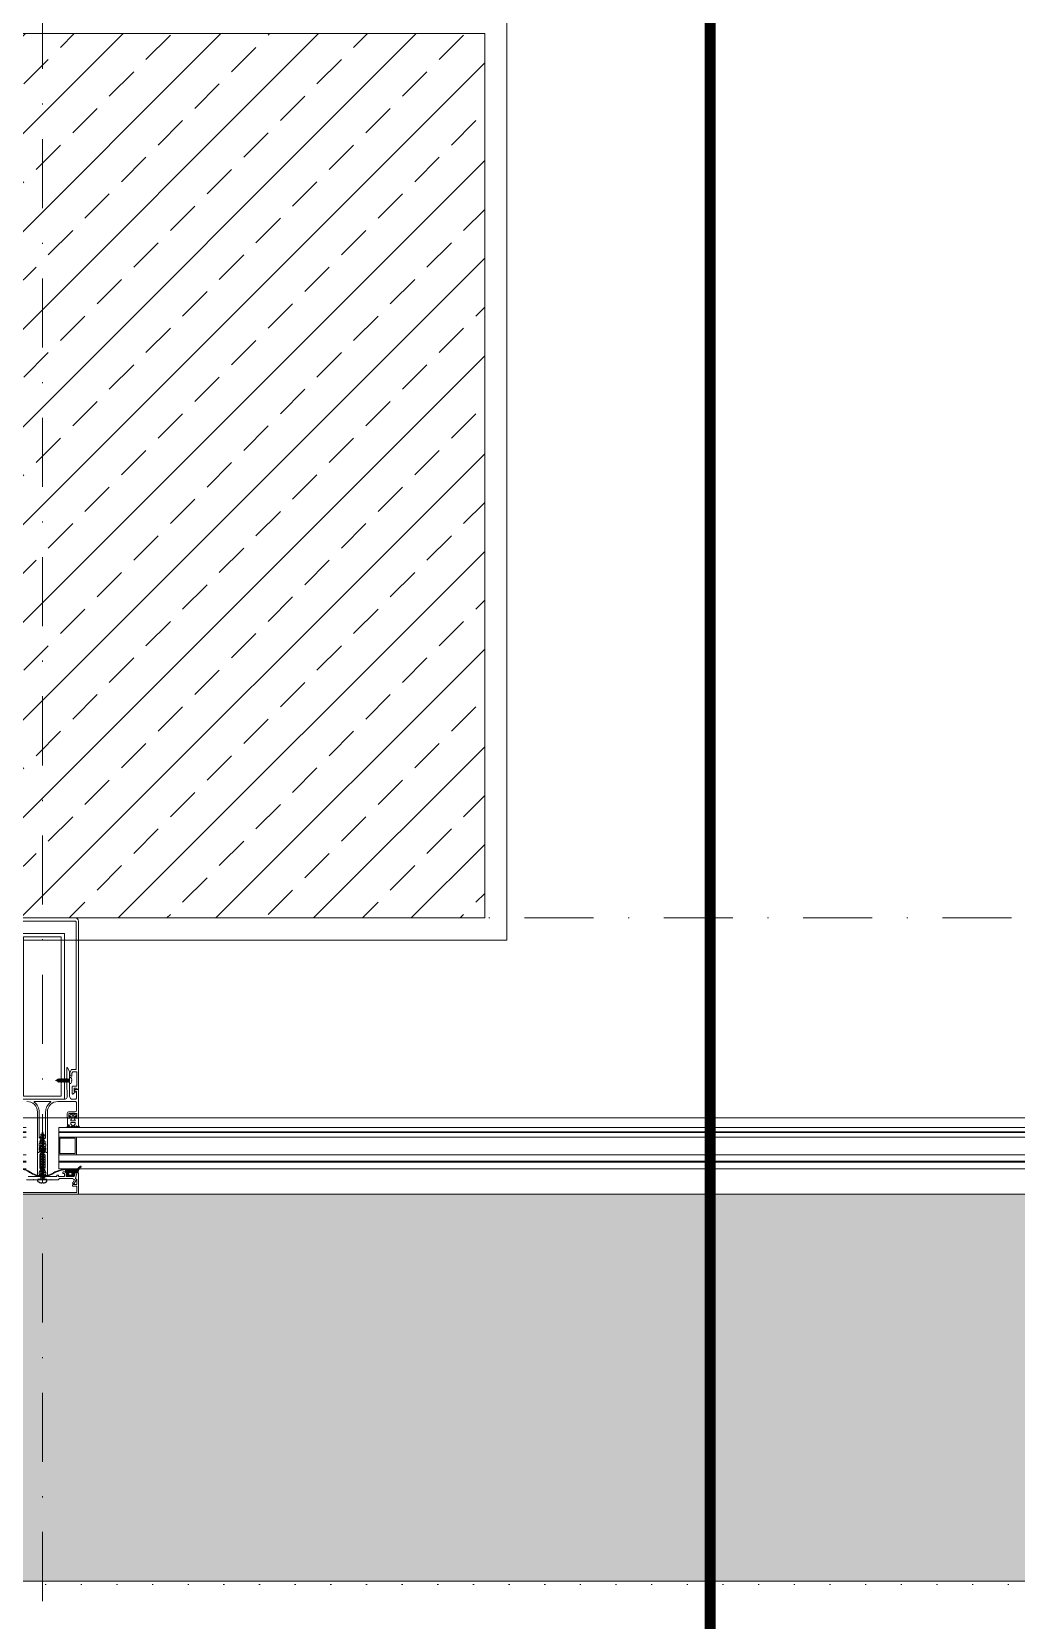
# Model space of a CAD drawing. Extents: x -1701 to 23780, y -363 to 7742.
# Drawn here: x 1921.5 to 2010.6, y 281.5 to 425.2 of the extents above; entities that cross this region are included whole.
import ezdxf

# ---------------------------------------------------------------- set-up
doc = ezdxf.new("R2010")
doc.units = 0
doc.header["$LTSCALE"] = 25
doc.header["$MEASUREMENT"] = 0
for name, pattern in [('Audi$0$DASHDOT2', [0.5, 0.25, -0.125, 0, -0.125]), ('Audi$0$DOT2', [0.125, 0, -0.125]), ('Audi$0$HIDDEN', [0.375, 0.25, -0.125]), ('Audi$0$HIDDEN2', [4.7625, 3.175, -1.5875])]:
    doc.linetypes.add(name, pattern=pattern)
doc.layers.get('0').update_dxf_attribs({"color": 9, "lineweight": 9})
for name, color, linetype, lineweight in [('Audi$0$01', 8, 'Continuous', 9), ('Audi$0$06C', 8, 'Continuous', 9), ('Audi$0$06D', 8, 'Continuous', 9), ('Audi$0$09', 8, 'Continuous', 9), ('Audi$0$09W', 8, 'Continuous', 9), ('Audi$0$10', 8, 'Continuous', 9), ('Audi$0$14', 8, 'Continuous', 9), ('Audi$0$15', 8, 'Continuous', 9), ('Audi$0$20', 8, 'Audi$0$DOT2', 9), ('Audi$0$21', 8, 'Continuous', 9), ('Audi$0$24', 8, 'Audi$0$DASHDOT2', 9)]:
    doc.layers.add(name, color=color, linetype=linetype, lineweight=lineweight)

# ---------------------------------------------------------------- blocks, each defined once
blk = doc.blocks.new('Audi$0$vid u')
at = {"color": 252, "lineweight": -3, "ltscale": 0.5}
for p, q in [((-18171.1, 6484.2), (-18170.1, 6484.5)), ((-18167.9, 6482.9), (-18171.1, 6484.2)), ((-18166.9, 6483.2), (-18171.1, 6484.2)), ((-18171.1, 6481.6), (-18170.1, 6482)), ((-18167.9, 6480.3), (-18171.1, 6481.6)), ((-18166.9, 6480.7), (-18171.1, 6481.6)), ((-18170.6, 6486.7), (-18169.6, 6487)), ((-18167.2, 6486), (-18170.6, 6486.7)), ((-18168.2, 6485.6), (-18170.6, 6486.7)), ((-18169.9, 6486.4), (-18170.1, 6485.9)), ((-18170.1, 6484.5), (-18170.1, 6485.8)), ((-18170.1, 6484.5), (-18166.9, 6483.2)), ((-18170.1, 6484.5), (-18166.9, 6483.2)), ((-18170.1, 6482), (-18170.1, 6483.8)), ((-18170.1, 6482), (-18166.9, 6480.7)), ((-18170.1, 6482), (-18166.9, 6480.7)), ((-18170.1, 6479.4), (-18170.1, 6481.2)), ((-18169, 6489), (-18169.6, 6487)), ((-18169.6, 6487), (-18167.2, 6486)), ((-18169, 6489), (-18168.5, 6486.6)), ((-18167.2, 6486), (-18168.2, 6485.6)), ((-18168.2, 6485.6), (-18167.9, 6485)), ((-18167.9, 6483.6), (-18167.9, 6484.9)), ((-18166.9, 6483.2), (-18167.9, 6482.9)), ((-18167.9, 6481.1), (-18167.9, 6482.9)), ((-18171.1, 6479.1), (-18170.1, 6479.4)), ((-18167.9, 6477.8), (-18171.1, 6479.1)), ((-18166.9, 6478.1), (-18171.1, 6479.1)), ((-18171.1, 6476.5), (-18170.1, 6476.9)), ((-18167.9, 6475.2), (-18171.1, 6476.5)), ((-18166.9, 6475.6), (-18171.1, 6476.5)), ((-18171.1, 6473.9), (-18170.1, 6474.3)), ((-18167.9, 6472.7), (-18171.1, 6473.9)), ((-18166.9, 6473), (-18171.1, 6473.9)), ((-18171.1, 6471.5), (-18170.1, 6471.9)), ((-18167.9, 6470.2), (-18171.1, 6471.5)), ((-18166.9, 6470.6), (-18171.1, 6471.5)), ((-18171.1, 6469.2), (-18170.1, 6469.6)), ((-18167.9, 6467.9), (-18171.1, 6469.2)), ((-18166.9, 6468.3), (-18171.1, 6469.2)), ((-18171.1, 6467), (-18170.1, 6467.3)), ((-18167.9, 6465.7), (-18171.1, 6467)), ((-18166.9, 6466.1), (-18171.1, 6467)), ((-18170.1, 6479.4), (-18166.9, 6478.1)), ((-18170.1, 6479.4), (-18166.9, 6478.1)), ((-18170.1, 6476.9), (-18170.1, 6478.7)), ((-18170.1, 6476.9), (-18166.9, 6475.6)), ((-18170.1, 6476.9), (-18166.9, 6475.6)), ((-18170.1, 6474.3), (-18170.1, 6476.1)), ((-18170.1, 6474.3), (-18166.9, 6473)), ((-18170.1, 6474.3), (-18166.9, 6473)), ((-18170.1, 6471.9), (-18170.1, 6473.5)), ((-18170.1, 6471.9), (-18166.9, 6470.6)), ((-18170.1, 6471.9), (-18166.9, 6470.6)), ((-18170.1, 6469.6), (-18170.1, 6471.1)), ((-18170.1, 6469.6), (-18166.9, 6468.3)), ((-18170.1, 6469.6), (-18166.9, 6468.3)), ((-18170.1, 6467.3), (-18170.1, 6468.9)), ((-18170.1, 6467.3), (-18166.9, 6466.1)), ((-18170.1, 6467.3), (-18166.9, 6466.1)), ((-18170.1, 6465.1), (-18170.1, 6466.6)), ((-18166.9, 6480.7), (-18167.9, 6480.3)), ((-18167.9, 6478.5), (-18167.9, 6480.3)), ((-18166.9, 6478.1), (-18167.9, 6477.8)), ((-18167.9, 6476), (-18167.9, 6477.8)), ((-18166.9, 6475.6), (-18167.9, 6475.2)), ((-18167.9, 6473.4), (-18167.9, 6475.2)), ((-18166.9, 6473), (-18167.9, 6472.7)), ((-18167.9, 6471), (-18167.9, 6472.7)), ((-18166.9, 6470.6), (-18167.9, 6470.2)), ((-18167.9, 6468.7), (-18167.9, 6470.2)), ((-18166.9, 6468.3), (-18167.9, 6467.9)), ((-18167.9, 6466.5), (-18167.9, 6467.9)), ((-18171.1, 6464.7), (-18170.1, 6465.1)), ((-18167.9, 6463.4), (-18171.1, 6464.7)), ((-18166.9, 6463.8), (-18171.1, 6464.7)), ((-18171.1, 6462.4), (-18170.1, 6462.8)), ((-18167.9, 6461.1), (-18171.1, 6462.4)), ((-18166.9, 6461.5), (-18171.1, 6462.4)), ((-18171.1, 6460.1), (-18170.1, 6460.5)), ((-18167.9, 6458.8), (-18171.1, 6460.1)), ((-18166.9, 6459.2), (-18171.1, 6460.1)), ((-18171.1, 6457.8), (-18170.1, 6458.2)), ((-18167.9, 6456.5), (-18171.1, 6457.8)), ((-18166.9, 6456.9), (-18171.1, 6457.8)), ((-18171.1, 6455.5), (-18170.1, 6455.9)), ((-18167.9, 6454.2), (-18171.1, 6455.5)), ((-18166.9, 6454.6), (-18171.1, 6455.5)), ((-18171.1, 6453.2), (-18170.1, 6453.6)), ((-18166.9, 6452.3), (-18171.1, 6453.2)), ((-18167.9, 6451.9), (-18171.1, 6453.2)), ((-18170.1, 6465.1), (-18166.9, 6463.8)), ((-18170.1, 6465.1), (-18166.9, 6463.8)), ((-18170.1, 6462.8), (-18170.1, 6464.4)), ((-18170.1, 6462.8), (-18166.9, 6461.5)), ((-18170.1, 6462.8), (-18166.9, 6461.5)), ((-18170.1, 6460.5), (-18170.1, 6462)), ((-18170.1, 6460.5), (-18166.9, 6459.2)), ((-18170.1, 6460.5), (-18166.9, 6459.2)), ((-18170.1, 6458.2), (-18170.1, 6459.7)), ((-18170.1, 6458.2), (-18166.9, 6456.9)), ((-18170.1, 6455.9), (-18170.1, 6457.4)), ((-18170.1, 6455.9), (-18166.9, 6454.6)), ((-18170.1, 6453.6), (-18170.1, 6455.1)), ((-18170.1, 6453.6), (-18166.9, 6452.3)), ((-18170.1, 6453.6), (-18166.9, 6452.3)), ((-18170.1, 6451.3), (-18170.1, 6452.8)), ((-18166.9, 6466.1), (-18167.9, 6465.7)), ((-18167.9, 6464.2), (-18167.9, 6465.7)), ((-18166.9, 6463.8), (-18167.9, 6463.4)), ((-18167.9, 6461.9), (-18167.9, 6463.4)), ((-18166.9, 6461.5), (-18167.9, 6461.1)), ((-18167.9, 6459.6), (-18167.9, 6461.1)), ((-18166.9, 6459.2), (-18167.9, 6458.8)), ((-18167.9, 6457.3), (-18167.9, 6458.8)), ((-18166.9, 6456.9), (-18167.9, 6456.5)), ((-18167.9, 6455), (-18167.9, 6456.5)), ((-18166.9, 6454.6), (-18167.9, 6454.2)), ((-18167.9, 6452.7), (-18167.9, 6454.2)), ((-18166.9, 6452.3), (-18167.9, 6451.9)), ((-18164.9, 6445.9), (-18173.1, 6445.9)), ((-18173.1, 6444.2), (-18173.1, 6445.9)), ((-18170.1, 6451.3), (-18171.1, 6450.9)), ((-18167.9, 6449.6), (-18171.1, 6450.9)), ((-18171.1, 6450.9), (-18166.9, 6450)), ((-18171.1, 6448.6), (-18170.1, 6449)), ((-18167.9, 6447.3), (-18171.1, 6448.6)), ((-18166.9, 6447.7), (-18171.1, 6448.6)), ((-18166.9, 6450), (-18170.1, 6451.3)), ((-18170.1, 6449), (-18170.1, 6450.5)), ((-18170.1, 6449), (-18166.9, 6447.7)), ((-18170.1, 6445.9), (-18170.1, 6448.2)), ((-18167.9, 6450.4), (-18167.9, 6451.9)), ((-18166.9, 6450), (-18167.9, 6449.6)), ((-18167.9, 6448.1), (-18167.9, 6449.6)), ((-18166.9, 6447.7), (-18167.9, 6447.3)), ((-18167.9, 6445.9), (-18167.9, 6447.3)), ((-18164.9, 6444.2), (-18164.9, 6445.9))]:
    blk.add_line(p, q, dxfattribs=at)
blk.add_lwpolyline([(-18169.6, 6442.8), (-18169.1, 6443.2), (-18168.9, 6443.2), (-18168.4, 6442.8)], dxfattribs=at)
for centre, radius, start, end in [((-18169.9, 6485.8), 0.2, 155.3251, 180), ((-18168.1, 6484.9), 0.2, 0, 19.1116), ((-18168.6, 6450.7), 7.89, 234.7573, 262.4905), ((-18169.5, 6450.7), 7.89, 277.5095, 305.2427)]:
    blk.add_arc(centre, radius, start, end, dxfattribs=at)
blk = doc.blocks.new('*U4860')
at = {"layer": 'Audi$0$10'}
h = blk.add_hatch(dxfattribs=at)
h.set_pattern_fill('LINE', color=256, scale=0.666667, angle=585, style=0)
h.set_pattern_definition([(45, (-54.08257, -143.59187), (-0.058925565, 0.058925565), [])])
edge = h.paths.add_edge_path()
edge.add_arc((3.72, -23.02), 0.625, 117.2, 157.3388)
edge.add_arc((3, -22.7), 0.162, 270.1027, 332.96, ccw=False)
edge.add_line((3, -22.86), (2.92, -22.86))
edge.add_line((2.92, -22.86), (2.91, -22.86))
edge.add_line((2.91, -22.86), (2.9, -22.86))
edge.add_line((2.9, -22.86), (2.89, -22.86))
edge.add_line((2.89, -22.86), (2.89, -22.86))
edge.add_line((2.89, -22.86), (2.88, -22.85))
edge.add_line((2.88, -22.85), (2.87, -22.85))
edge.add_line((2.87, -22.85), (2.87, -22.84))
edge.add_line((2.87, -22.84), (2.86, -22.84))
edge.add_line((2.86, -22.84), (2.86, -22.83))
edge.add_line((2.86, -22.83), (2.86, -22.81))
edge.add_line((2.86, -22.81), (2.86, -22.74))
edge.add_line((2.86, -22.74), (2.86, -22.73))
edge.add_line((2.86, -22.73), (2.86, -22.73))
edge.add_line((2.86, -22.73), (2.86, -22.73))
edge.add_line((2.86, -22.73), (2.86, -22.73))
edge.add_line((2.86, -22.73), (2.85, -22.72))
edge.add_line((2.85, -22.72), (2.85, -22.72))
edge.add_line((2.85, -22.72), (2.85, -22.72))
edge.add_line((2.85, -22.72), (2.84, -22.72))
edge.add_line((2.84, -22.72), (2.84, -22.72))
edge.add_line((2.84, -22.72), (2.76, -22.72))
edge.add_line((2.76, -22.72), (2.76, -22.72))
edge.add_line((2.76, -22.72), (2.75, -22.72))
edge.add_line((2.75, -22.72), (2.75, -22.72))
edge.add_line((2.75, -22.72), (2.75, -22.72))
edge.add_line((2.75, -22.72), (2.74, -22.72))
edge.add_line((2.74, -22.72), (2.74, -22.73))
edge.add_line((2.74, -22.73), (2.74, -22.73))
edge.add_line((2.74, -22.73), (2.74, -22.73))
edge.add_line((2.74, -22.73), (2.74, -22.74))
edge.add_line((2.74, -22.74), (2.74, -22.81))
edge.add_line((2.74, -22.81), (2.74, -22.82))
edge.add_line((2.74, -22.82), (2.74, -22.83))
edge.add_line((2.74, -22.83), (2.73, -22.84))
edge.add_line((2.73, -22.84), (2.73, -22.84))
edge.add_line((2.73, -22.84), (2.72, -22.85))
edge.add_line((2.72, -22.85), (2.72, -22.85))
edge.add_line((2.72, -22.85), (2.71, -22.86))
edge.add_line((2.71, -22.86), (2.7, -22.86))
edge.add_line((2.7, -22.86), (2.69, -22.86))
edge.add_line((2.69, -22.86), (2.68, -22.86))
edge.add_line((2.68, -22.86), (2.67, -22.86))
edge.add_line((2.67, -22.86), (2.67, -22.86))
edge.add_line((2.67, -22.86), (2.66, -22.85))
edge.add_line((2.66, -22.85), (2.65, -22.85))
edge.add_line((2.65, -22.85), (2.65, -22.84))
edge.add_line((2.65, -22.84), (2.64, -22.84))
edge.add_line((2.64, -22.84), (2.64, -22.83))
edge.add_line((2.64, -22.83), (2.64, -22.81))
edge.add_line((2.64, -22.81), (2.64, -22.74))
edge.add_line((2.64, -22.74), (2.64, -22.73))
edge.add_line((2.64, -22.73), (2.64, -22.73))
edge.add_line((2.64, -22.73), (2.64, -22.73))
edge.add_line((2.64, -22.73), (2.64, -22.73))
edge.add_line((2.64, -22.73), (2.63, -22.72))
edge.add_line((2.63, -22.72), (2.63, -22.72))
edge.add_line((2.63, -22.72), (2.63, -22.72))
edge.add_line((2.63, -22.72), (2.62, -22.72))
edge.add_line((2.62, -22.72), (2.62, -22.72))
edge.add_line((2.62, -22.72), (2.54, -22.72))
edge.add_line((2.54, -22.72), (2.54, -22.72))
edge.add_line((2.54, -22.72), (2.53, -22.72))
edge.add_line((2.53, -22.72), (2.53, -22.72))
edge.add_line((2.53, -22.72), (2.53, -22.72))
edge.add_line((2.53, -22.72), (2.52, -22.72))
edge.add_line((2.52, -22.72), (2.52, -22.73))
edge.add_line((2.52, -22.73), (2.52, -22.73))
edge.add_line((2.52, -22.73), (2.52, -22.73))
edge.add_line((2.52, -22.73), (2.52, -22.74))
edge.add_line((2.52, -22.74), (2.52, -22.81))
edge.add_line((2.52, -22.81), (2.52, -22.82))
edge.add_line((2.52, -22.82), (2.52, -22.83))
edge.add_line((2.52, -22.83), (2.51, -22.84))
edge.add_line((2.51, -22.84), (2.51, -22.84))
edge.add_line((2.51, -22.84), (2.5, -22.85))
edge.add_line((2.5, -22.85), (2.5, -22.85))
edge.add_line((2.5, -22.85), (2.49, -22.86))
edge.add_line((2.49, -22.86), (2.48, -22.86))
edge.add_line((2.48, -22.86), (2.47, -22.86))
edge.add_line((2.47, -22.86), (2.46, -22.86))
edge.add_line((2.46, -22.86), (2.45, -22.86))
edge.add_line((2.45, -22.86), (2.45, -22.86))
edge.add_line((2.45, -22.86), (2.44, -22.85))
edge.add_line((2.44, -22.85), (2.43, -22.85))
edge.add_line((2.43, -22.85), (2.43, -22.84))
edge.add_line((2.43, -22.84), (2.42, -22.84))
edge.add_line((2.42, -22.84), (2.42, -22.83))
edge.add_line((2.42, -22.83), (2.42, -22.81))
edge.add_line((2.42, -22.81), (2.42, -22.74))
edge.add_line((2.42, -22.74), (2.42, -22.73))
edge.add_line((2.42, -22.73), (2.42, -22.73))
edge.add_line((2.42, -22.73), (2.42, -22.73))
edge.add_line((2.42, -22.73), (2.42, -22.73))
edge.add_line((2.42, -22.73), (2.41, -22.72))
edge.add_line((2.41, -22.72), (2.41, -22.72))
edge.add_line((2.41, -22.72), (2.41, -22.72))
edge.add_line((2.41, -22.72), (2.4, -22.72))
edge.add_line((2.4, -22.72), (2.4, -22.72))
edge.add_line((2.4, -22.72), (2.32, -22.72))
edge.add_line((2.32, -22.72), (2.32, -22.72))
edge.add_line((2.32, -22.72), (2.31, -22.72))
edge.add_line((2.31, -22.72), (2.31, -22.72))
edge.add_line((2.31, -22.72), (2.31, -22.72))
edge.add_line((2.31, -22.72), (2.3, -22.72))
edge.add_line((2.3, -22.72), (2.3, -22.73))
edge.add_line((2.3, -22.73), (2.3, -22.73))
edge.add_line((2.3, -22.73), (2.3, -22.73))
edge.add_line((2.3, -22.73), (2.3, -22.74))
edge.add_line((2.3, -22.74), (2.3, -22.81))
edge.add_line((2.3, -22.81), (2.3, -22.82))
edge.add_line((2.3, -22.82), (2.3, -22.83))
edge.add_line((2.3, -22.83), (2.29, -22.84))
edge.add_line((2.29, -22.84), (2.29, -22.84))
edge.add_line((2.29, -22.84), (2.28, -22.85))
edge.add_line((2.28, -22.85), (2.28, -22.85))
edge.add_line((2.28, -22.85), (2.27, -22.86))
edge.add_line((2.27, -22.86), (2.26, -22.86))
edge.add_line((2.26, -22.86), (2.25, -22.86))
edge.add_line((2.25, -22.86), (2.24, -22.86))
edge.add_line((2.24, -22.86), (2.23, -22.86))
edge.add_line((2.23, -22.86), (2.23, -22.86))
edge.add_line((2.23, -22.86), (2.22, -22.85))
edge.add_line((2.22, -22.85), (2.21, -22.85))
edge.add_line((2.21, -22.85), (2.21, -22.84))
edge.add_line((2.21, -22.84), (2.2, -22.84))
edge.add_line((2.2, -22.84), (2.2, -22.83))
edge.add_line((2.2, -22.83), (2.2, -22.81))
edge.add_line((2.2, -22.81), (2.2, -22.74))
edge.add_line((2.2, -22.74), (2.2, -22.73))
edge.add_line((2.2, -22.73), (2.2, -22.73))
edge.add_line((2.2, -22.73), (2.2, -22.73))
edge.add_line((2.2, -22.73), (2.2, -22.73))
edge.add_line((2.2, -22.73), (2.19, -22.72))
edge.add_line((2.19, -22.72), (2.19, -22.72))
edge.add_line((2.19, -22.72), (2.19, -22.72))
edge.add_line((2.19, -22.72), (2.18, -22.72))
edge.add_line((2.18, -22.72), (2.18, -22.72))
edge.add_line((2.18, -22.72), (2.1, -22.72))
edge.add_line((2.1, -22.72), (2.1, -22.72))
edge.add_line((2.1, -22.72), (2.09, -22.72))
edge.add_line((2.09, -22.72), (2.09, -22.72))
edge.add_line((2.09, -22.72), (2.09, -22.72))
edge.add_line((2.09, -22.72), (2.08, -22.72))
edge.add_line((2.08, -22.72), (2.08, -22.73))
edge.add_line((2.08, -22.73), (2.08, -22.73))
edge.add_line((2.08, -22.73), (2.08, -22.73))
edge.add_line((2.08, -22.73), (2.08, -22.74))
edge.add_line((2.08, -22.74), (2.08, -22.99))
edge.add_arc((2.11, -22.99), 0.03, 180, 270)
edge.add_line((2.11, -23.02), (2.29, -23.02))
edge.add_line((2.29, -23.02), (2.29, -23.19))
edge.add_line((2.29, -23.19), (2.22, -23.21))
edge.add_arc((2.23, -23.26), 0.05, 104.5985, 212.0394)
edge.add_arc((2.27, -23.23), 0.1, 212.0394, 243.6122)
edge.add_arc((2.52, -22.73), 0.662, 243.6122, 296.3878)
edge.add_arc((2.77, -23.23), 0.1, 296.3878, 327.9606)
edge.add_arc((2.82, -23.26), 0.05, 327.9606, 435.4015)
edge.add_line((2.83, -23.21), (2.75, -23.19))
edge.add_line((2.75, -23.19), (2.75, -23.02))
edge.add_line((2.75, -23.02), (3.17, -23.02))
edge.add_arc((3.17, -22.97), 0.05, 270, 346.8402)
edge.add_arc((3.97, -23.12), 0.763, 128.6618, 169.1202, ccw=False)
edge.add_arc((3.45, -22.51), 0.0486, 333.0293, 465.4317)
edge = h.paths.add_edge_path(flags=16)
edge.add_arc((2.62, -23.22), 0.03, 280.824, 360)
edge.add_line((2.65, -23.22), (2.65, -23.05))
edge.add_arc((2.62, -23.05), 0.03, 360, 450)
edge.add_line((2.62, -23.02), (2.42, -23.02))
edge.add_arc((2.42, -23.05), 0.03, 90, 180)
edge.add_line((2.39, -23.05), (2.39, -23.22))
edge.add_arc((2.42, -23.22), 0.03, 180, 259.176)
edge.add_arc((2.52, -22.69), 0.562, 259.176, 280.824)
for p, q in [((1.17, -14.71), (1.18, -14.7)), ((1.18, -14.72), (1.17, -14.71)), ((1.18, -14.7), (1.36, -14.62)), ((1.41, -14.81), (1.18, -14.72)), ((1.4, -14.61), (1.31, -14.77)), ((1.31, -14.77), (1.36, -14.62)), ((1.36, -14.62), (1.38, -14.59)), ((1.38, -14.59), (1.36, -14.68)), ((1.36, -14.68), (1.37, -14.66)), ((1.37, -14.66), (1.39, -14.59)), ((1.38, -14.59), (1.39, -14.59)), ((1.39, -14.59), (1.4, -14.61)), ((1.4, -14.61), (1.44, -14.59)), ((1.41, -14.82), (1.46, -14.59)), ((1.41, -14.82), (1.41, -14.81)), ((1.43, -14.85), (1.41, -14.82)), ((1.48, -14.56), (1.43, -14.85)), ((1.44, -14.85), (1.43, -14.85)), ((1.44, -14.85), (1.49, -14.56)), ((1.44, -14.59), (1.46, -14.59)), ((1.46, -14.82), (1.44, -14.85)), ((1.46, -14.59), (1.48, -14.56)), ((1.51, -14.82), (1.46, -14.82)), ((1.48, -14.56), (1.49, -14.56)), ((1.49, -14.56), (1.51, -14.59)), ((1.51, -14.82), (1.55, -14.59)), ((1.51, -14.59), (1.55, -14.59)), ((1.53, -14.85), (1.51, -14.82)), ((1.53, -14.85), (1.58, -14.56)), ((1.57, -14.56), (1.53, -14.85)), ((1.55, -14.82), (1.53, -14.85)), ((1.55, -14.82), (1.53, -14.85)), ((1.53, -14.85), (1.53, -14.85)), ((1.55, -14.59), (1.57, -14.56)), ((1.6, -14.59), (1.55, -14.82)), ((1.6, -14.82), (1.55, -14.82)), ((1.58, -14.56), (1.57, -14.56)), ((1.58, -14.56), (1.6, -14.59)), ((1.6, -14.82), (1.65, -14.59)), ((1.6, -14.59), (1.65, -14.59)), ((1.62, -14.85), (1.6, -14.82)), ((1.67, -14.56), (1.62, -14.85)), ((1.63, -14.85), (1.62, -14.85)), ((1.63, -14.85), (1.68, -14.56)), ((1.65, -14.82), (1.63, -14.85)), ((1.65, -14.82), (1.63, -14.85)), ((1.65, -14.59), (1.67, -14.56)), ((1.7, -14.59), (1.65, -14.82)), ((1.7, -14.82), (1.65, -14.82)), ((1.68, -14.56), (1.67, -14.56)), ((1.68, -14.56), (1.7, -14.59)), ((1.75, -14.59), (1.7, -14.59)), ((1.7, -14.82), (1.75, -14.59)), ((1.72, -14.85), (1.7, -14.82)), ((1.77, -14.56), (1.72, -14.85)), ((1.73, -14.85), (1.72, -14.85)), ((1.73, -14.85), (1.78, -14.56)), ((1.75, -14.82), (1.73, -14.85)), ((1.75, -14.82), (1.73, -14.85)), ((1.75, -14.59), (1.77, -14.56)), ((1.8, -14.59), (1.75, -14.82)), ((1.75, -14.82), (1.8, -14.82)), ((1.78, -14.56), (1.77, -14.56)), ((1.78, -14.56), (1.8, -14.59)), ((1.8, -14.82), (1.84, -14.59)), ((1.8, -14.59), (1.84, -14.59)), ((1.82, -14.85), (1.8, -14.82)), ((1.82, -14.85), (1.87, -14.56)), ((1.86, -14.56), (1.82, -14.85)), ((1.84, -14.82), (1.82, -14.85)), ((1.84, -14.82), (1.82, -14.85)), ((1.82, -14.85), (1.82, -14.85)), ((1.84, -14.59), (1.86, -14.56)), ((1.89, -14.59), (1.84, -14.82)), ((1.89, -14.82), (1.84, -14.82)), ((1.86, -14.56), (1.87, -14.56)), ((1.87, -14.56), (1.89, -14.59)), ((1.89, -14.59), (1.94, -14.59)), ((1.89, -14.82), (1.94, -14.59)), ((1.91, -14.85), (1.89, -14.82)), ((1.96, -14.56), (1.91, -14.85)), ((1.92, -14.85), (1.91, -14.85)), ((1.92, -14.85), (1.97, -14.56)), ((1.94, -14.82), (1.92, -14.85)), ((1.94, -14.82), (1.92, -14.85)), ((1.94, -14.59), (1.96, -14.56)), ((1.99, -14.59), (1.94, -14.82)), ((1.99, -14.82), (1.94, -14.82)), ((1.99, -14.82), (1.94, -14.82)), ((1.97, -14.56), (1.96, -14.56)), ((1.97, -14.56), (1.99, -14.59)), ((2.18, -14.59), (1.99, -14.59)), ((1.99, -14.82), (2.04, -14.59)), ((2.01, -14.85), (1.99, -14.82)), ((2.06, -14.56), (2.01, -14.85)), ((2.02, -14.85), (2.01, -14.85)), ((2.02, -14.85), (2.07, -14.56)), ((2.04, -14.82), (2.02, -14.85)), ((2.04, -14.82), (2.02, -14.85)), ((2.04, -14.59), (2.06, -14.56)), ((2.09, -14.59), (2.04, -14.82)), ((2.04, -14.82), (2.23, -14.82)), ((2.09, -14.82), (2.04, -14.82)), ((2.09, -14.82), (2.04, -14.82)), ((2.06, -14.56), (2.07, -14.56)), ((2.07, -14.56), (2.09, -14.59)), ((2.09, -14.82), (2.13, -14.59)), ((2.09, -14.59), (2.13, -14.59)), ((2.11, -14.85), (2.09, -14.82)), ((2.15, -14.56), (2.11, -14.85)), ((2.11, -14.85), (2.16, -14.56)), ((2.13, -14.82), (2.11, -14.85)), ((2.13, -14.82), (2.11, -14.85)), ((2.11, -14.85), (2.11, -14.85)), ((2.13, -14.59), (2.15, -14.56)), ((2.18, -14.59), (2.13, -14.82)), ((2.18, -14.82), (2.13, -14.82)), ((2.18, -14.82), (2.13, -14.82)), ((2.15, -14.56), (2.16, -14.56)), ((2.16, -14.56), (2.18, -14.59)), ((2.18, -14.82), (2.23, -14.59)), ((2.18, -14.59), (2.23, -14.59)), ((2.2, -14.85), (2.18, -14.82)), ((2.25, -14.56), (2.2, -14.85)), ((2.21, -14.85), (2.2, -14.85)), ((2.21, -14.85), (2.26, -14.56)), ((2.23, -14.82), (2.21, -14.85)), ((2.23, -14.82), (2.21, -14.85)), ((2.23, -14.59), (2.25, -14.56)), ((2.28, -14.59), (2.23, -14.82)), ((2.28, -14.82), (2.23, -14.82)), ((2.25, -14.56), (2.26, -14.56)), ((2.26, -14.56), (2.28, -14.59)), ((2.28, -14.59), (2.33, -14.59)), ((2.28, -14.82), (2.33, -14.59)), ((2.3, -14.85), (2.28, -14.82)), ((2.35, -14.56), (2.3, -14.85)), ((2.31, -14.85), (2.3, -14.85)), ((2.31, -14.85), (2.35, -14.56)), ((2.33, -14.82), (2.31, -14.85)), ((2.33, -14.82), (2.31, -14.85)), ((2.33, -14.59), (2.35, -14.56)), ((2.37, -14.59), (2.33, -14.82)), ((2.33, -14.82), (2.37, -14.82)), ((2.35, -14.56), (2.35, -14.56)), ((2.35, -14.56), (2.37, -14.59)), ((2.37, -14.59), (2.42, -14.59)), ((2.37, -14.82), (2.42, -14.59)), ((2.39, -14.85), (2.37, -14.82)), ((2.44, -14.56), (2.39, -14.85)), ((2.4, -14.85), (2.39, -14.85)), ((2.4, -14.85), (2.45, -14.56)), ((2.42, -14.82), (2.4, -14.85)), ((2.42, -14.82), (2.4, -14.85)), ((2.42, -14.59), (2.44, -14.56)), ((2.45, -14.69), (2.42, -14.82)), ((2.42, -14.82), (2.45, -14.82)), ((2.44, -14.56), (2.45, -14.56)), ((2.56, -14.43), (2.45, -14.43)), ((2.45, -14.98), (2.45, -14.43)), ((2.56, -14.98), (2.45, -14.98)), ((-0.45, -21.26), (-0.45, -23.35)), ((-0.33, -21.21), (-0.4, -21.21)), ((-0.28, -20.92), (-0.28, -20.97)), ((-0.28, -20.97), (-0.23, -20.97)), ((-0.25, -21.46), (-0.25, -22.59)), ((-0.23, -20.97), (-0.23, -21.11)), ((0.2, -21.41), (-0.2, -21.41)), ((-0.13, -20.82), (-0.18, -20.82)), ((-0.08, -21.21), (-0.08, -20.87)), ((0.08, -21.21), (-0.08, -21.21)), ((0.08, -20.87), (0.08, -21.21)), ((0.18, -20.82), (0.13, -20.82)), ((0.23, -21.11), (0.23, -20.97)), ((0.23, -20.97), (0.28, -20.97)), ((0.25, -22.59), (0.25, -21.46)), ((0.28, -20.97), (0.28, -20.92)), ((0.4, -21.21), (0.33, -21.21)), ((0.45, -23.35), (0.45, -21.26)), ((-0.31, -23), (-0.26, -22.96)), ((-0.25, -22.92), (-0.25, -22.87)), ((-0.22, -22.84), (0.22, -22.84)), ((-0.2, -22.64), (0.2, -22.64)), ((0.25, -22.87), (0.25, -22.92)), ((0.26, -22.96), (0.31, -23)), ((-0.4, -23.4), (-0.37, -23.4)), ((-0.34, -23.39), (-0.26, -23.32)), ((-0.31, -23.17), (-0.31, -23)), ((-0.25, -23.2), (-0.28, -23.2)), ((-0.25, -23.28), (-0.25, -23.2)), ((0.28, -23.2), (0.25, -23.2)), ((0.25, -23.2), (0.25, -23.28)), ((0.25, -23.22), (0.27, -23.2)), ((0.26, -23.32), (0.34, -23.39)), ((0.31, -23), (0.31, -23.17)), ((0.37, -23.4), (0.4, -23.4))]:
    blk.add_line(p, q, dxfattribs=at)
for points in [[(-2.95, -0.3), (2.95, -0.3), (2.95, -0.3, -0.414214), (3.05, -0.4), (3.05, -13.71), (2.64, -13.71, 0.267949), (2.62, -13.72), (2.47, -13.97, 0.131652), (2.47, -13.99), (2.47, -14.12, 0.131652), (2.47, -14.13), (2.58, -14.31, 0.267949), (2.6, -14.33), (2.64, -14.33, 0.414214), (2.67, -14.3), (2.67, -14.03), (2.74, -13.91), (3.1, -13.91), (3.1, -15.21), (2.75, -15.21, 0.414214), (2.7, -15.26), (2.7, -15.89, 0.650971), (2.78, -15.92), (2.95, -15.77, 0.508142), (2.95, -15.72), (2.88, -15.69), (2.88, -15.41), (3.05, -15.41, 0.432363), (3.15, -15.5), (3.22, -15.5, 0.477393), (3.25, -15.48), (3.25, -0.3, 0.414214), (2.95, 0), (2.95, 0), (-2.95, 0, 0.414214)], [(-1.95, -16.41), (0, -16.41), (1.95, -16.41, 0.414214), (2.25, -16.11), (2.25, -15.61), (2.2, -15.5), (2.2, -13.57, -0.767327), (2.26, -13.55), (2.45, -13.89), (2.45, -14.68), (2.42, -14.71), (2.45, -14.74), (2.45, -16.11, 0.414214), (2.75, -16.41), (2.97, -16.41, 0.414214), (3.07, -16.31), (3.07, -15.66), (2.93, -15.66, -0.414214), (2.9, -15.63), (2.9, -15.61, -0.414214), (3, -15.51), (3.22, -15.51, -0.414214), (3.25, -15.54), (3.25, -16.61), (3.25, -18.08, -0.414214), (3.22, -18.11), (3.05, -18.11, -0.414214), (2.95, -18.01), (2.95, -17.99), (3.1, -17.99), (3.1, -17.69), (2.78, -17.69), (2.75, -17.66), (2.72, -17.69), (2.4, -17.69), (2.4, -17.99), (2.55, -17.99), (2.55, -18.01, -0.414214), (2.45, -18.11), (2.35, -18.11, -0.414214), (2.25, -18.01), (2.25, -17.69, -0.414214), (2.41, -17.53), (2.97, -17.53, 0.414214), (3.07, -17.43), (3.07, -16.71, 0.414214), (2.97, -16.61), (1.4, -16.61, 0.414214), (0.45, -17.56), (0.45, -20.24), (0.42, -20.27), (0.45, -20.3), (0.45, -21.16, -0.414214), (0.4, -21.21), (0.37, -21.21, -0.198912), (0.34, -21.19), (0.26, -21.12, -0.198912), (0.25, -21.08), (0.25, -21.01), (0.28, -21.01, 0.414214), (0.31, -20.98), (0.31, -20.81), (0.26, -20.76, -0.198912), (0.25, -20.72), (0.25, -20.65), (0.28, -20.65, 0.414214), (0.31, -20.62), (0.31, -20.45), (0.26, -20.4, -0.198912), (0.25, -20.36), (0.25, -20.24, 0.414214), (0.22, -20.21), (0, -20.21), (-0.22, -20.21, 0.414214), (-0.25, -20.24), (-0.25, -20.36, -0.198912), (-0.26, -20.4), (-0.31, -20.45), (-0.31, -20.62, 0.414214), (-0.28, -20.65), (-0.25, -20.65), (-0.25, -20.72, -0.198912), (-0.26, -20.76), (-0.31, -20.81), (-0.31, -20.98, 0.414214), (-0.28, -21.01), (-0.25, -21.01), (-0.25, -21.08, -0.198912), (-0.26, -21.12), (-0.34, -21.19, -0.198912), (-0.37, -21.21), (-0.4, -21.21, -0.414214), (-0.45, -21.16), (-0.45, -20.3), (-0.42, -20.27), (-0.45, -20.24), (-0.45, -17.56, 0.414214), (-1.4, -16.61)], [(-1.3, -23.38), (1.3, -23.38), (1.3, -23.31, -0.414214), (1.33, -23.28), (1.42, -23.28, -0.414214), (1.45, -23.31), (1.45, -23.38), (2, -23.38), (2, -23.13), (1.88, -23.13, -0.414214), (1.85, -23.1), (1.85, -23.03, -0.414214), (1.9, -22.98), (2.25, -22.98, -0.414214), (2.3, -23.03), (2.3, -23.1, -0.414214), (2.27, -23.13), (2.15, -23.13), (2.15, -23.38), (2.88, -23.38), (2.95, -23.13), (2.83, -23.13, -0.414214), (2.8, -23.1), (2.8, -23.03, -0.414214), (2.85, -22.98), (3.05, -22.98, -0.493145), (3.12, -23.07), (2.98, -23.57), (3.08, -23.62, -0.414214), (3.09, -23.66), (2.87, -24.04, -1), (2.74, -23.96), (2.9, -23.68), (2.71, -23.58), (1.55, -23.58), (1.46, -23.67, -0.198912), (1.44, -23.68), (0.83, -23.68), (0.8, -23.65), (0.77, -23.68), (0, -23.68), (-0.77, -23.68), (-0.8, -23.65), (-0.83, -23.68), (-1.44, -23.68, -0.198912)], [(3.25, -22.7), (3.25, -22.75), (2.45, -22.75, 0.10228), (1.16, -23.02, -0.152313), (0, -23.38, -0.152313), (-1.16, -23.02, 0.159108), (-1.84, -22.75), (-3.02, -22.75), (-3.02, -22.7), (-1.84, -22.7, -0.158967), (-1.13, -22.98, 0.152054), (0, -23.33, 0.152944), (1.13, -22.98, -0.10266), (2.45, -22.7), (3.25, -22.7)]]:
    blk.add_lwpolyline(points, format="xyb", dxfattribs=at)
for points in [[(-2, -1.41), (2, -1.41), (2, -16.41), (-2, -16.41)], [(-1.7, -1.71), (1.7, -1.71), (1.7, -16.11), (-1.7, -16.11)], [(1.47, -21.42), (1.47, -19.82), (3.07, -19.82), (3.07, -21.42)], [(1.57, -21.32), (1.57, -19.92), (2.97, -19.92), (2.97, -21.32)]]:
    blk.add_lwpolyline(points, close=True, dxfattribs=at)
for points in [[(1.51, -14.59), (1.46, -14.82)], [(2.65, -14.67), (2.63, -14.7), (2.63, -14.71), (2.65, -14.74)]]:
    blk.add_lwpolyline(points, dxfattribs=at)
for points in [[(0.26, -19.91, 0.414214), (0.29, -19.88), (0.29, -17.56, -0.239182), (0.74, -16.66, 0.725247), (0.73, -16.61), (0, -16.61), (-0.73, -16.61, 0.725247), (-0.74, -16.66, -0.239182), (-0.29, -17.56), (-0.29, -19.88, 0.414214), (-0.26, -19.91), (0, -19.91)], [(3.04, -18.12, -0.414214), (2.94, -18.02), (2.94, -17.96), (3.06, -17.96), (3.06, -17.86, 0.333333), (2.46, -17.86), (2.46, -17.96), (2.58, -17.96), (2.58, -18.02, -0.414214), (2.48, -18.12), (2.26, -18.12), (2.26, -18.77), (2.3, -18.77, 0.307685), (2.36, -18.73, -1.128702), (2.42, -18.76, -0.201212), (2.26, -18.87, 0.978531), (2.26, -18.97, 0.1613), (2.46, -18.85, -0.307572), (2.49, -18.85), (2.68, -18.96, 0.8391), (2.7, -18.94), (2.62, -18.85, -0.8391), (2.64, -18.82), (2.9, -18.96, 0.8391), (2.92, -18.94), (2.84, -18.85, -0.8391), (2.86, -18.82), (3.12, -18.96, 0.8391), (3.14, -18.94), (3.06, -18.85, -0.8391), (3.08, -18.82), (3.34, -18.96, 0.8391), (3.36, -18.94), (3.28, -18.85, -0.176327), (3.26, -18.79), (3.26, -18.12)], [(2.84, -18.12), (2.84, -17.89, 0.375047), (2.81, -17.86, 0.067879), (2.7, -17.86, 0.375047), (2.68, -17.89), (2.68, -18.12, -0.298217), (2.62, -18.21, 0.298217), (2.56, -18.3), (2.56, -18.33, 0.414214), (2.59, -18.36), (2.93, -18.36, 0.414214), (2.96, -18.33), (2.96, -18.3, 0.298217), (2.9, -18.21, -0.298217)], [(2.56, -18.54), (2.56, -18.57, 1), (2.96, -18.57), (2.96, -18.54, 0.414214), (2.93, -18.51), (2.59, -18.51, 0.414214)], [(3.44, -22.46, 0.176952), (3.15, -22.78, -0.281357), (3, -22.86), (2.92, -22.86), (2.91, -22.86), (2.9, -22.86), (2.89, -22.86), (2.89, -22.86), (2.88, -22.85), (2.87, -22.85), (2.87, -22.84), (2.86, -22.84), (2.86, -22.83), (2.86, -22.81), (2.86, -22.74), (2.86, -22.73), (2.86, -22.73), (2.86, -22.73), (2.86, -22.73), (2.85, -22.72), (2.85, -22.72), (2.85, -22.72), (2.84, -22.72), (2.84, -22.72), (2.76, -22.72), (2.76, -22.72), (2.75, -22.72), (2.75, -22.72), (2.75, -22.72), (2.74, -22.72), (2.74, -22.73), (2.74, -22.73), (2.74, -22.73), (2.74, -22.74), (2.74, -22.81), (2.74, -22.82), (2.74, -22.83), (2.73, -22.84), (2.73, -22.84), (2.72, -22.85), (2.72, -22.85), (2.71, -22.86), (2.7, -22.86), (2.69, -22.86), (2.68, -22.86), (2.67, -22.86), (2.67, -22.86), (2.66, -22.85), (2.65, -22.85), (2.65, -22.84), (2.64, -22.84), (2.64, -22.83), (2.64, -22.81), (2.64, -22.74), (2.64, -22.73), (2.64, -22.73), (2.64, -22.73), (2.64, -22.73), (2.63, -22.72), (2.63, -22.72), (2.63, -22.72), (2.62, -22.72), (2.62, -22.72), (2.54, -22.72), (2.54, -22.72), (2.53, -22.72), (2.53, -22.72), (2.53, -22.72), (2.52, -22.72), (2.52, -22.73), (2.52, -22.73), (2.52, -22.73), (2.52, -22.74), (2.52, -22.81), (2.52, -22.82), (2.52, -22.83), (2.51, -22.84), (2.51, -22.84), (2.5, -22.85), (2.5, -22.85), (2.49, -22.86), (2.48, -22.86), (2.47, -22.86), (2.46, -22.86), (2.45, -22.86), (2.45, -22.86), (2.44, -22.85), (2.43, -22.85), (2.43, -22.84), (2.42, -22.84), (2.42, -22.83), (2.42, -22.81), (2.42, -22.74), (2.42, -22.73), (2.42, -22.73), (2.42, -22.73), (2.42, -22.73), (2.41, -22.72), (2.41, -22.72), (2.41, -22.72), (2.4, -22.72), (2.4, -22.72), (2.32, -22.72), (2.32, -22.72), (2.31, -22.72), (2.31, -22.72), (2.31, -22.72), (2.3, -22.72), (2.3, -22.73), (2.3, -22.73), (2.3, -22.73), (2.3, -22.74), (2.3, -22.81), (2.3, -22.82), (2.3, -22.83), (2.29, -22.84), (2.29, -22.84), (2.28, -22.85), (2.28, -22.85), (2.27, -22.86), (2.26, -22.86), (2.25, -22.86), (2.24, -22.86), (2.23, -22.86), (2.23, -22.86), (2.22, -22.85), (2.21, -22.85), (2.21, -22.84), (2.2, -22.84), (2.2, -22.83), (2.2, -22.81), (2.2, -22.74), (2.2, -22.73), (2.2, -22.73), (2.2, -22.73), (2.2, -22.73), (2.19, -22.72), (2.19, -22.72), (2.19, -22.72), (2.18, -22.72), (2.18, -22.72), (2.1, -22.72), (2.1, -22.72), (2.09, -22.72), (2.09, -22.72), (2.09, -22.72), (2.08, -22.72), (2.08, -22.73), (2.08, -22.73), (2.08, -22.73), (2.08, -22.74), (2.08, -22.99, 0.414214), (2.11, -23.02), (2.29, -23.02), (2.29, -23.19), (2.22, -23.21, 0.506456), (2.19, -23.28, 0.13864), (2.23, -23.32, 0.234436), (2.82, -23.32, 0.13864), (2.86, -23.28, 0.506456), (2.83, -23.21), (2.75, -23.19), (2.75, -23.02), (3.17, -23.02, 0.348434), (3.22, -22.98, -0.17839), (3.49, -22.53, 0.651907)], [(-3.1, -24.85), (-3.1, -24.28), (-2.78, -24.28, 1), (-2.78, -24.13), (-3.1, -24.13), (-3.1, -23.65), (-3.02, -23.6, 0.339454), (-3, -23.57), (-3.14, -23.04, 0.876976), (-3.25, -23.05), (-3.25, -25), (3.25, -25), (3.25, -23.05, 0.876976), (3.14, -23.04), (3, -23.57, 0.339454), (3.02, -23.6), (3.1, -23.65), (3.1, -24.13), (2.78, -24.13, 1), (2.78, -24.28), (3.1, -24.28), (3.1, -24.85)], [(2.63, -23.25, 0.359904), (2.65, -23.22), (2.65, -23.05, 0.414214), (2.62, -23.02), (2.42, -23.02, 0.414214), (2.39, -23.05), (2.39, -23.22, 0.359904), (2.42, -23.25, 0.094739)], [(2.63, -23.25, 0.359904), (2.65, -23.22), (2.65, -23.05, 0.414214), (2.62, -23.02), (2.42, -23.02, 0.414214), (2.39, -23.05), (2.39, -23.22, 0.359904), (2.42, -23.25, 0.094739)]]:
    blk.add_lwpolyline(points, format="xyb", close=True, dxfattribs=at)
for centre, radius, start, end in [((2.13, -14.73), 0.521, 7.5095, 35.2427), ((2.13, -14.68), 0.521, 324.7573, 352.4905), ((-0.4, -21.26), 0.05, 90, 180), ((-0.33, -21.11), 0.1, 270, 360), ((-0.18, -20.92), 0.1, 90, 180), ((-0.2, -21.46), 0.05, 90, 180), ((-0.13, -20.87), 0.05, 0, 90), ((0.13, -20.87), 0.05, 90, 180), ((0.18, -20.92), 0.1, 360, 90), ((0.2, -21.46), 0.05, 0, 90), ((0.33, -21.11), 0.1, 180, 270), ((0.4, -21.26), 0.05, 0, 90), ((-0.3, -22.92), 0.05, 315, 360), ((-0.2, -22.59), 0.05, 180, 270), ((-0.22, -22.87), 0.03, 90, 180), ((0.2, -22.59), 0.05, 270, 0), ((0.22, -22.87), 0.03, 0, 90), ((0.3, -22.92), 0.05, 180, 225), ((-0.4, -23.35), 0.05, 180, 270), ((-0.37, -23.35), 0.05, 270, 315), ((-0.28, -23.17), 0.03, 180, 270), ((-0.3, -23.28), 0.05, 315, 360), ((0.3, -23.28), 0.05, 180, 225), ((0.28, -23.17), 0.03, 270, 0), ((0.37, -23.35), 0.05, 225, 270), ((0.4, -23.35), 0.05, 270, 0)]:
    blk.add_arc(centre, radius, start, end, dxfattribs=at)
at = {"layer": 'Audi$0$15'}
for p, q in [((-1.47, -18.95), (-204.74, -18.95)), ((-1.47, -19.35), (-204.74, -19.35)), ((-1.47, -19.42), (-204.74, -19.42)), ((-1.47, -19.82), (-204.74, -19.82)), ((1.47, -18.95), (1.47, -22.7)), ((1.47, -18.95), (62.7, -18.95)), ((1.47, -19.35), (62.7, -19.35)), ((1.47, -19.42), (62.7, -19.42)), ((1.47, -19.82), (62.7, -19.82)), ((-1.47, -21.42), (-204.74, -21.42)), ((1.47, -21.42), (62.7, -21.42)), ((-1.47, -22.02), (-204.74, -22.02)), ((-1.47, -22.1), (-204.74, -22.1)), ((-1.47, -22.7), (-204.74, -22.7)), ((1.47, -22.02), (62.7, -22.02)), ((1.47, -22.1), (62.7, -22.1)), ((1.47, -22.7), (62.7, -22.7))]:
    blk.add_line(p, q, dxfattribs=at)
at = {"layer": 'Audi$0$10', "xscale": 0.0999999999985448, "yscale": 0.0999999999985448, "zscale": 0.0999999999985448}
blk.add_blockref('Audi$0$vid u', (1816.9, -668.26), dxfattribs=at)
blk = doc.blocks.new('Audi$0$p-kolon_80x80')
at = {"layer": 'Audi$0$09W'}
h = blk.add_hatch(dxfattribs=at)
h.set_pattern_fill('ANSI33', color=256, scale=25, style=0)
h.set_pattern_definition([(45, (-1222.5, -385), (-4.419417, 4.419417), []), (45, (-1218.0806, -385), (-4.419417, 4.419417), [3.125, -1.5625])])
h.paths.add_polyline_path([(-40, -40), (40, -40), (40, 40), (-40, 40)])
blk.add_lwpolyline([(-40, -40), (40, -40), (40, 40), (-40, 40)], close=True)
blk = doc.blocks.new('Audi$0$P-AKS_AUDI')
at = {"layer": 'Audi$0$24'}
for points in [[(-2800, -2590), (-2800, 1250)], [(-3840, -2440), (360, -2440)]]:
    blk.add_lwpolyline(points, dxfattribs=at)
blk = doc.blocks.new('Audi$0$p-zemin kat')
at = {"layer": 'Audi$0$09'}
h = blk.add_hatch(dxfattribs=at)
h.set_pattern_fill('SQUARE', color=252, scale=20, style=0)
h.paths.add_polyline_path([(1719.56, 285), (3319.5, 285), (3319.5, 320), (1719.67, 320)])
at = {"layer": 'Audi$0$06D'}
for points in [[(3319.5, 326.92), (1724.23, 326.92)], [(1719.67, 320), (3319.5, 320)]]:
    blk.add_lwpolyline(points, dxfattribs=at)
blk.add_lwpolyline([(1719.56, 285), (3319.5, 285), (3319.5, 320), (1719.67, 320)], close=True, dxfattribs=at)
at = {"layer": 'Audi$0$14'}
blk.add_lwpolyline([(1880.5, 343), (1964.5, 343), (1964.5, 427), (1880.5, 427)], close=True, dxfattribs=at)
at = {"layer": 'Audi$0$20'}
blk.add_lwpolyline([(1719.56, 284.7), (4822.79, 284.7), (4822.79, 2034.32)], dxfattribs=at)
at = {"layer": 'Audi$0$01'}
blk.add_blockref('Audi$0$p-kolon_80x80', (1922.5, 385), dxfattribs=at)
at = {"layer": 'Audi$0$10'}
for p in [(1922.5, 345), (2155.83, 345)]:
    blk.add_blockref('*U4860', p, dxfattribs=at)
at = {"layer": 'Audi$0$24'}
blk.add_blockref('Audi$0$P-AKS_AUDI', (4722.5, 2785), dxfattribs=at)
blk = doc.blocks.new('Audi')
at = {"layer": 'Audi$0$06C', "linetype": 'Continuous', "lineweight": 0}
blk.add_arc((4088.57, -323.37), 2330, 153.71717, 163.79361, dxfattribs=at)
at = {"layer": 'Audi$0$20', "linetype": 'Audi$0$HIDDEN'}
blk.add_arc((4088.57, -323.37), 2387.73, 153.71717, 164.19582, dxfattribs=at)
at = {"layer": 'Audi$0$21', "linetype": 'Audi$0$HIDDEN2', "ltscale": 0.1, "const_width": 1}
blk.add_lwpolyline([(1512.47, 758.11), (1982.9, 758.11), (1982.9, 277.94), (1512.47, 277.94)], close=True, dxfattribs=at)
at = {"layer": 'Audi$0$10'}
blk.add_blockref('Audi$0$p-zemin kat', (0, 0), dxfattribs=at)

msp = doc.modelspace()

# ---------------------------------------------------------------- block references
at = {"color": 6}
msp.add_blockref('Audi', (0, 0), dxfattribs=at)

doc.saveas('drawing.dxf')
